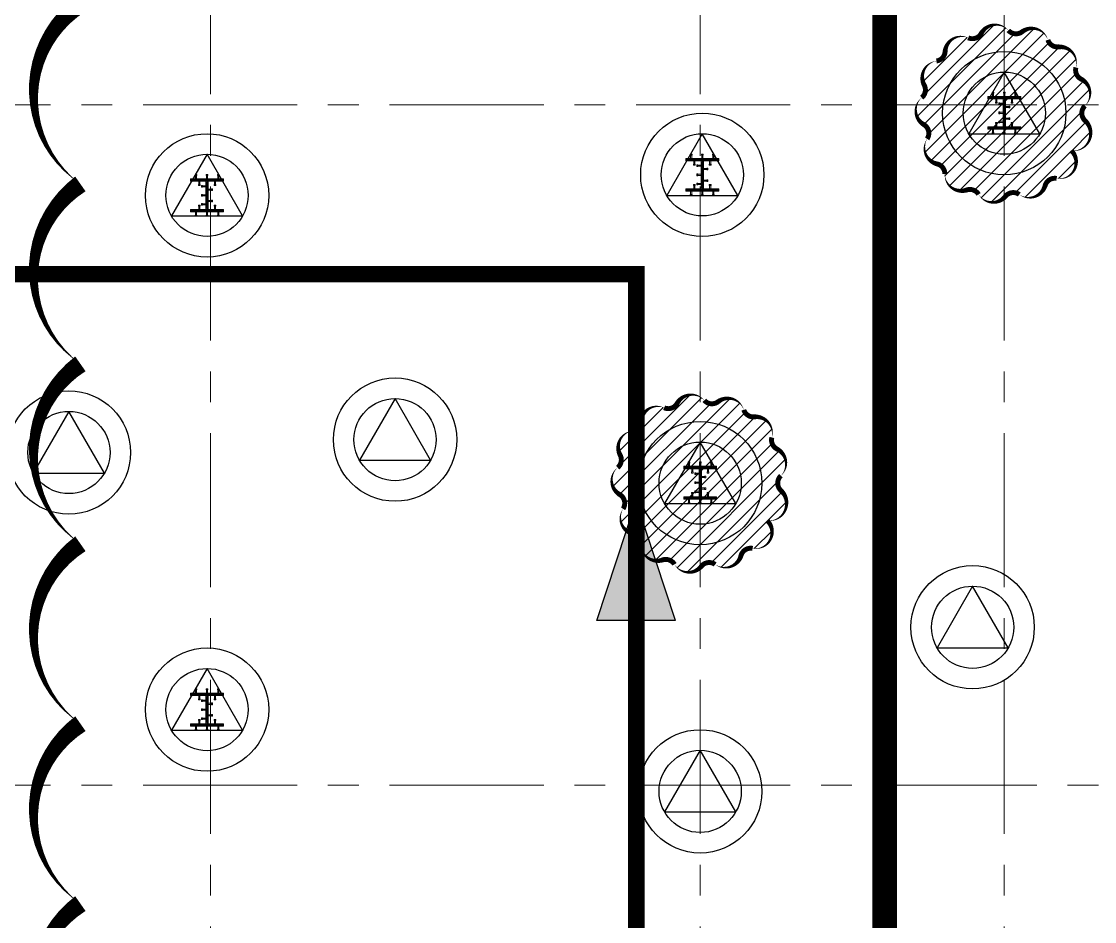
# Model space of a CAD drawing. Header units: millimetres. Extents: x -346728 to 1320345, y -537202 to -385966.
# Drawn here: x 369613 to 382669, y -434149 to -423201 of the extents above; entities that cross this region are included whole.
import ezdxf

# ---------------------------------------------------------------- set-up
doc = ezdxf.new("R2010")
doc.units = ezdxf.units.MM
doc.header["$LTSCALE"] = 100
doc.linetypes.add('HIDDEN', pattern=[9.524999999999999, 6.349999999999999, -3.174999999999999])
doc.linetypes.add('X1326_GLB$0$CENTER', pattern=[2, 1.25, -0.25, 0.25, -0.25])
for name, color, linetype, lineweight in [('A-giao thong', 8, 'Continuous', 15), ('KCMANH', 8, 'Continuous', 13), ('KINGPOST', 5, 'Continuous', 20), ('X1326_GLB$0$A-tim', 8, 'X1326_GLB$0$CENTER', 9)]:
    doc.layers.add(name, color=color, linetype=linetype, lineweight=lineweight)
for name, color, linetype in [('DM', 8, 'Continuous'), ('hach', 253, 'Continuous'), ('PL', 3, 'Continuous'), ('thep doc', 6, 'Continuous')]:
    doc.layers.add(name, color=color, linetype=linetype)
pattern_1 = [(44.99999999999996, (188543.3296231151, 11377564.43864295), (-8.980256121069152, 8.980256121069138), []), (135, (188543.3296231151, 11377564.43864295), (-8.980256121069152, -8.980256121069138), [])]

# ---------------------------------------------------------------- blocks, each defined once
blk = doc.blocks.new('LVL-KHUNGTEN')
blk.add_lwpolyline([(61072.91373489425, 41092.78793908656), (119123.5098692991, 41092.78793908656), (119123.5098692991, 61.8816838347775), (61072.91373489425, 61.8816838347775)], close=True)
blk = doc.blocks.new('KP50 TOI SAN L1')
at = {"ltscale": 0.1}
h = blk.add_hatch(color=3, dxfattribs=at)
h.dxf.hatch_style = 1
h.paths.add_polyline_path([(14.40000000000146, 171.2000000000116), (-14.39999999999418, 171.2000000000116), (-14.39999999999418, 142.3999999999905)])
h.paths.add_polyline_path([(-14.39999999999418, -142.3999999999687), (-14.39999999999418, -171.1999999999825), (14.40000000000146, -171.1999999999825)])
at = {"layer": 'KCMANH', "linetype": 'ByBlock'}
h = blk.add_hatch(dxfattribs=at)
h.set_pattern_fill('ANSI37', color=3, scale=4, style=0)
h.set_pattern_definition(pattern_1)
h.paths.add_polyline_path([(-200, 200.0000000000109), (-200, 171.2000000000116), (200, 171.2000000000116), (200, 200.0000000000109)])
h = blk.add_hatch(dxfattribs=at)
h.set_pattern_fill('ANSI37', color=3, scale=4, style=0)
h.set_pattern_definition([(44.99999999999996, (188728.9296231151, 11377564.43864295), (-8.980256121069152, 8.980256121069138), []), (135, (188728.9296231151, 11377564.43864295), (-8.980256121069152, -8.980256121069138), [])])
h.paths.add_polyline_path([(14.40000000000146, 171.2000000000116), (-14.39999999999418, 142.3999999999905), (-14.39999999999418, -142.3999999999687), (14.40000000000146, -171.1999999999825)])
h = blk.add_hatch(dxfattribs=at)
h.set_pattern_fill('ANSI37', color=3, scale=4, style=0)
h.set_pattern_definition(pattern_1)
h.paths.add_polyline_path([(-200, -171.1999999999825), (-200, -199.9999999999891), (200, -199.9999999999891), (200, -171.1999999999825)])
at = {"layer": 'KCMANH', "color": 3, "linetype": 'ByBlock'}
blk.add_line((-200, 200), (200, 200), dxfattribs=at)
at = {"layer": 'KCMANH', "linetype": 'ByBlock'}
for p, q in [((-125.1904738589728, 252.8000000000029), (-145.990473858983, 252.8000000000029)), ((-145.990473858983, 240), (-145.990473858983, 252.8000000000029)), ((-125.1904738589728, 240), (-145.990473858983, 240)), ((-141.9904738589757, 200), (-141.9904738589757, 240)), ((-129.1904738589801, 200), (-129.1904738589801, 240)), ((-125.1904738589728, 240), (-125.1904738589728, 252.8000000000029)), ((-85.19047385897284, 131.1999999999971), (-105.990473858983, 131.1999999999971)), ((-105.990473858983, 131.1999999999971), (-105.990473858983, 118.4000000000015)), ((-101.9904738589757, 171.1999999999971), (-101.9904738589757, 131.1999999999971)), ((-89.19047385898011, 171.1999999999971), (-89.19047385898011, 131.1999999999971)), ((-85.19047385897284, 131.1999999999971), (-85.19047385897284, 118.4000000000015)), ((-10.40000000000146, 252.8000000000029), (10.40000000000146, 252.8000000000029)), ((-10.40000000000146, 240), (-10.40000000000146, 252.8000000000029)), ((-10.40000000000146, 240), (10.40000000000146, 240)), ((-6.400000000001455, 200), (-6.400000000001455, 240)), ((6.400000000001455, 200), (6.400000000001455, 240)), ((10.40000000000146, 240), (10.40000000000146, 252.8000000000029)), ((85.19047385898011, 131.1999999999971), (105.990473858983, 131.1999999999971)), ((85.19047385898011, 131.1999999999971), (85.19047385898011, 118.4000000000015)), ((89.19047385898011, 171.1999999999971), (89.19047385898011, 131.1999999999971)), ((101.990473858983, 171.1999999999971), (101.990473858983, 131.1999999999971)), ((105.990473858983, 131.1999999999971), (105.990473858983, 118.4000000000015)), ((125.1904738589801, 252.8000000000029), (145.990473858983, 252.8000000000029)), ((125.1904738589801, 240), (125.1904738589801, 252.8000000000029)), ((125.1904738589801, 240), (145.990473858983, 240)), ((129.1904738589801, 200), (129.1904738589801, 240)), ((141.990473858983, 200), (141.990473858983, 240)), ((145.990473858983, 240), (145.990473858983, 252.8000000000029)), ((-85.19047385897284, 118.4000000000015), (-105.990473858983, 118.4000000000015)), ((-67.19999999999709, 99.5998938560515), (-67.19999999999709, 120.3998938560471)), ((-54.39999999999418, 120.3998938560471), (-67.19999999999709, 120.3998938560471)), ((-54.39999999999418, 99.5998938560515), (-67.19999999999709, 99.5998938560515)), ((-67.19999999999709, 10.40000000000146), (-67.19999999999709, -10.40000000000146)), ((-54.39999999999418, 10.40000000000146), (-67.19999999999709, 10.40000000000146)), ((-54.39999999999418, 99.5998938560515), (-54.39999999999418, 120.3998938560471)), ((-14.39999999999418, 116.3998938560471), (-54.39999999999418, 116.3998938560471)), ((-14.39999999999418, 103.5998938560515), (-54.39999999999418, 103.5998938560515)), ((-54.39999999999418, 10.40000000000146), (-54.39999999999418, -10.40000000000146)), ((-14.39999999999418, 6.400000000001455), (-54.39999999999418, 6.400000000001455)), ((14.40000000000146, 76.39989385604713), (54.40000000000146, 76.39989385604713)), ((14.40000000000146, 63.59989385605149), (54.40000000000146, 63.59989385605149)), ((54.40000000000146, 59.59989385605149), (54.40000000000146, 80.39989385604713)), ((54.40000000000146, 80.39989385604713), (67.20000000000437, 80.39989385604713)), ((54.40000000000146, 59.59989385605149), (67.20000000000437, 59.59989385605149)), ((67.20000000000437, 59.59989385605149), (67.20000000000437, 80.39989385604713)), ((85.19047385898011, 118.4000000000015), (105.990473858983, 118.4000000000015)), ((-85.19047385897284, -118.4000000000015), (-105.990473858983, -118.4000000000015)), ((-105.990473858983, -131.1999999999971), (-105.990473858983, -118.4000000000015)), ((-85.19047385897284, -131.1999999999971), (-85.19047385897284, -118.4000000000015)), ((-54.39999999999418, -10.40000000000146), (-67.19999999999709, -10.40000000000146)), ((-67.19999999999709, -99.5998938560515), (-67.19999999999709, -120.3998938560471)), ((-54.39999999999418, -99.5998938560515), (-67.19999999999709, -99.5998938560515)), ((-54.39999999999418, -120.3998938560471), (-67.19999999999709, -120.3998938560471)), ((-14.39999999999418, -6.400000000001455), (-54.39999999999418, -6.400000000001455)), ((-54.39999999999418, -99.5998938560515), (-54.39999999999418, -120.3998938560471)), ((-14.39999999999418, -103.5998938560515), (-54.39999999999418, -103.5998938560515)), ((-14.39999999999418, -116.3998938560471), (-54.39999999999418, -116.3998938560471)), ((14.40000000000146, -63.59989385605149), (54.40000000000146, -63.59989385605149)), ((14.40000000000146, -76.39989385604713), (54.40000000000146, -76.39989385604713)), ((54.40000000000146, -59.59989385605149), (54.40000000000146, -80.39989385604713)), ((54.40000000000146, -59.59989385605149), (67.20000000000437, -59.59989385605149)), ((54.40000000000146, -80.39989385604713), (67.20000000000437, -80.39989385604713)), ((67.20000000000437, -59.59989385605149), (67.20000000000437, -80.39989385604713)), ((85.19047385898011, -118.4000000000015), (105.990473858983, -118.4000000000015)), ((85.19047385898011, -131.1999999999971), (85.19047385898011, -118.4000000000015)), ((105.990473858983, -131.1999999999971), (105.990473858983, -118.4000000000015)), ((-125.1904738589728, -240), (-145.990473858983, -240)), ((-145.990473858983, -240), (-145.990473858983, -252.8000000000029)), ((-125.1904738589728, -252.8000000000029), (-145.990473858983, -252.8000000000029)), ((-141.9904738589757, -200), (-141.9904738589757, -240)), ((-129.1904738589801, -200), (-129.1904738589801, -240)), ((-125.1904738589728, -240), (-125.1904738589728, -252.8000000000029)), ((-85.19047385897284, -131.1999999999971), (-105.990473858983, -131.1999999999971)), ((-101.9904738589757, -171.1999999999971), (-101.9904738589757, -131.1999999999971)), ((-89.19047385898011, -171.1999999999971), (-89.19047385898011, -131.1999999999971)), ((-10.40000000000146, -240), (10.40000000000146, -240)), ((-10.40000000000146, -240), (-10.40000000000146, -252.8000000000029)), ((-10.40000000000146, -252.8000000000029), (10.40000000000146, -252.8000000000029)), ((-6.400000000001455, -200), (-6.400000000001455, -240)), ((6.400000000001455, -200), (6.400000000001455, -240)), ((10.40000000000146, -240), (10.40000000000146, -252.8000000000029)), ((85.19047385898011, -131.1999999999971), (105.990473858983, -131.1999999999971)), ((89.19047385898011, -171.1999999999971), (89.19047385898011, -131.1999999999971)), ((101.990473858983, -171.1999999999971), (101.990473858983, -131.1999999999971)), ((125.1904738589801, -240), (145.990473858983, -240)), ((125.1904738589801, -240), (125.1904738589801, -252.8000000000029)), ((125.1904738589801, -252.8000000000029), (145.990473858983, -252.8000000000029)), ((129.1904738589801, -200), (129.1904738589801, -240)), ((141.990473858983, -200), (141.990473858983, -240)), ((145.990473858983, -240), (145.990473858983, -252.8000000000029))]:
    blk.add_line(p, q, dxfattribs=at)
at = {"layer": 'KINGPOST', "color": 3, "linetype": 'ByBlock'}
for p, q in [((-200, 171.1999999999971), (-200, 200)), ((-200, 171.1999999999971), (200, 171.1999999999971)), ((-14.39999999999418, 171.1999999999971), (-14.39999999999418, -171.1999999999971)), ((-14.39999999997235, 142.4000000000015), (14.40000000000146, 171.1999999999971)), ((14.40000000000146, 171.1999999999971), (14.40000000000146, -171.1999999999971)), ((200, 171.1999999999971), (200, 200)), ((-200, -171.1999999999971), (200, -171.1999999999971)), ((-200, -171.1999999999971), (-200, -200)), ((-200, -200), (200, -200)), ((-14.39999999997235, -142.4000000000015), (14.40000000000146, -171.1999999999971)), ((200, -171.1999999999971), (200, -200))]:
    blk.add_line(p, q, dxfattribs=at)
at = {"layer": 'KINGPOST', "color": 6, "linetype": 'ByBlock'}
blk.add_lwpolyline([(-14.39999999999418, 0), (14.40000000000146, 0)], dxfattribs=at)
blk = doc.blocks.new('B1 Kingpost Layout Plan1')
at = {"layer": 'KCMANH', "linetype": 'ByBlock'}
for p in [(10974.95980280591, -9546.2636880785, -1.993271325773094e-07), (7300.764323816811, -10300.6327883808, 2.615106281863907e-07), (1274.929612178048, -10550.44144182537, -6.815117371388107e-08), (7274.959802806145, -14046.36625096796, -5.029146450397093e-07), (1274.899350005379, -16805.5440047148, -4.281977946474776e-08)]:
    blk.add_blockref('KP50 TOI SAN L1', p, dxfattribs=at)

msp = doc.modelspace()

# ---------------------------------------------------------------- hatches: boundary and pattern name
at = {"ltscale": 0.1}
h = msp.add_hatch(color=3, dxfattribs=at)
h.dxf.hatch_style = 1
h.paths.add_polyline_path([(381585.7083780775, -424145.2043332195), (381556.9083780773, -424145.2043332195), (381556.9083780773, -424174.0043332195)])
h.paths.add_polyline_path([(381556.9083780773, -424458.8043332195), (381556.9083780773, -424487.6043332195), (381585.7083780775, -424487.6043332195)])
h = msp.add_hatch(color=3, dxfattribs=at)
h.dxf.hatch_style = 1
h.paths.add_polyline_path([(377885.7083780775, -428645.306896109), (377856.9083780777, -428645.306896109), (377856.9083780777, -428674.106896109)])
h.paths.add_polyline_path([(377856.9083780777, -428958.9068961089), (377856.9083780777, -428987.706896109), (377885.7083780775, -428987.706896109)])
at = {"layer": 'A-giao thong', "transparency": 33554572}
h = msp.add_hatch(dxfattribs=at)
h.set_pattern_fill('ANSI31', color=256, scale=1000)
h.set_pattern_definition([(45, (343222.3429890643, -521573.0458316434), (-88.38834764831843, 88.38834764831844), [])])
edge = h.paths.add_edge_path()
edge.add_arc((382416.4195544397, -424080.7105831708), 200.091326396924, 313.1890045741997, 423.1890044747136)
edge.add_arc((382562.2286230757, -423792.1952821822), 123.1753799015254, 165.3246326879942, 243.18900447470742, ccw=False)
edge.add_arc((382249.2669136832, -423710.2351077984), 200.3404647350627, 345.3246326879935, 455.3246325885028)
edge.add_arc((382219.2450766075, -423388.1152682518), 123.1753799015117, 197.4523541326421, 275.32463258850305, ccw=False)
edge.add_arc((381910.7081279704, -423485.1145893396), 200.2499081724988, 17.45235413264597, 127.4523540331561)
edge.add_arc((381714.0327307745, -423228.360416825), 123.1753799015265, 221.3374224332373, 307.4523540331534, ccw=False)
edge.add_arc((381468.9866681826, -423443.9223833606), 203.1902650560175, 41.33742243323479, 151.337422333742)
edge.add_arc((381182.6139897297, -423287.380940783), 123.1753799015094, 245.97207067360318, 331.33742233374693, ccw=False)
edge.add_arc((381050.9161757832, -423582.7914464297), 200.261910843809, 65.97207067360544, 175.9720705741139)
edge.add_arc((380728.2777983621, -423560.0723254115), 123.1753799015126, 278.0994113494279, 355.97207057411634, ccw=False)
edge.add_arc((380773.8576741508, -423880.3568143931), 200.3361020571378, 98.09941134942484, 208.0994112499362)
edge.add_arc((380488.477938688, -424032.7316336589), 123.175379901518, -50.51419146834911, 28.099411249937475, ccw=False)
edge.add_arc((380694.3965587409, -424282.6569931941), 200.6535308265784, 129.4858085316449, 239.4858084321514)
edge.add_arc((380529.9718580978, -424561.6367079437), 123.1753799015154, -33.38585266077672, 59.48580843215609, ccw=False)
edge.add_arc((380799.910027064, -424739.5325194588), 200.1101515091129, 146.6141473392238, 256.6141472397279)
edge.add_arc((380725.0669364073, -425054.0353757263), 123.1753799015155, -1.2513417107547866, 76.61414723972922, ccw=False)
edge.add_arc((381048.5092010811, -425061.1004887927), 200.3440389897893, 178.7486582892484, 288.7486581897573)
edge.add_arc((381152.4939356566, -425367.4532093208), 123.1753799015132, 30.876836025434216, 108.7486581897549, ccw=False)
edge.add_arc((381430.0700261887, -425201.479725926), 200.2371789537907, 210.876836025434, 320.876835925943)
edge.add_arc((381680.9706976943, -425405.5496557623), 123.1753799015087, 54.01226688685409, 140.8768359259447, ccw=False)
edge.add_arc((381872.7139795514, -425141.5188128576), 203.1339398279393, 234.0122668868539, 344.0122667873574)
edge.add_arc((382186.4018788753, -425231.3946937161), 123.1753799015273, 79.39644157920287, 164.0122667873614, ccw=False)
edge.add_arc((382245.9204233313, -424913.4693676278), 200.2731787634664, 259.3964415791925, 404.1286010454199)
edge.add_arc((382410.8007968348, -424563.1026500672), 211.9778768860564, 264.279643978025, 407.3982272340489)
edge.add_arc((382637.6656156185, -424316.4043332234), 123.175379901495, 133.189004574196, 227.3982272340362, ccw=False)
h = msp.add_hatch(dxfattribs=at)
h.set_pattern_fill('ANSI31', color=256, scale=1000)
h.set_pattern_definition([(45, (339522.3429890646, -526073.1483945329), (-88.38834764831843, 88.38834764831844), [])])
edge = h.paths.add_edge_path()
edge.add_arc((378716.4195544399, -428580.8131460602), 200.091326396924, 313.1890045741997, 423.1890044747136)
edge.add_arc((378862.2286230759, -428292.2978450716), 123.1753799015254, 165.3246326879942, 243.18900447470742, ccw=False)
edge.add_arc((378549.2669136832, -428210.3376706878), 200.3404647350627, 345.3246326879935, 455.3246325885028)
edge.add_arc((378519.2450766075, -427888.2178311413), 123.1753799015117, 197.4523541326421, 275.32463258850305, ccw=False)
edge.add_arc((378210.7081279704, -427985.2171522291), 200.2499081724988, 17.45235413264597, 127.4523540331561)
edge.add_arc((378014.0327307748, -427728.4629797145), 123.1753799015265, 221.3374224332373, 307.4523540331534, ccw=False)
edge.add_arc((377768.9866681826, -427944.0249462501), 203.1902650560175, 41.33742243323479, 151.337422333742)
edge.add_arc((377482.61398973, -427787.4835036725), 123.1753799015094, 245.97207067360318, 331.33742233374693, ccw=False)
edge.add_arc((377350.9161757834, -428082.8940093191), 200.261910843809, 65.97207067360544, 175.9720705741139)
edge.add_arc((377028.2777983626, -428060.174888301), 123.1753799015126, 278.0994113494279, 355.97207057411634, ccw=False)
edge.add_arc((377073.857674151, -428380.4593772825), 200.3361020571378, 98.09941134942484, 208.0994112499362)
edge.add_arc((376788.4779386882, -428532.8341965483), 123.175379901518, -50.51419146834911, 28.099411249937475, ccw=False)
edge.add_arc((376994.3965587412, -428782.7595560836), 200.6535308265784, 129.4858085316449, 239.4858084321514)
edge.add_arc((376829.9718580982, -429061.7392708332), 123.1753799015154, -33.38585266077672, 59.48580843215609, ccw=False)
edge.add_arc((377099.9100270644, -429239.6350823482), 200.1101515091129, 146.6141473392238, 256.6141472397279)
edge.add_arc((377025.0669364078, -429554.1379386157), 123.1753799015155, -1.2513417107547866, 76.61414723972922, ccw=False)
edge.add_arc((377348.5092010811, -429561.2030516822), 200.3440389897893, 178.7486582892484, 288.7486581897573)
edge.add_arc((377452.4939356568, -429867.5557722103), 123.1753799015132, 30.876836025434216, 108.7486581897549, ccw=False)
edge.add_arc((377730.0700261891, -429701.5822888154), 200.2371789537907, 210.876836025434, 320.876835925943)
edge.add_arc((377980.9706976945, -429905.6522186518), 123.1753799015087, 54.01226688685409, 140.8768359259447, ccw=False)
edge.add_arc((378172.7139795516, -429641.6213757471), 203.1339398279393, 234.0122668868539, 344.0122667873574)
edge.add_arc((378486.4018788755, -429731.4972566055), 123.1753799015273, 79.39644157920287, 164.0122667873614, ccw=False)
edge.add_arc((378545.9204233313, -429413.5719305173), 200.2731787634664, 259.3964415791925, 404.1286010454199)
edge.add_arc((378710.8007968353, -429063.2052129566), 211.9778768860564, 264.279643978025, 407.3982272340489)
edge.add_arc((378937.6656156188, -428816.5068961128), 123.175379901495, 133.189004574196, 227.3982272340362, ccw=False)
at = {"layer": 'hach'}
h = msp.add_hatch(dxfattribs=at)
h.set_pattern_fill('ANSI31', color=256, scale=70)
h.set_pattern_definition([(45, (342151.2213262877, -508591.2227448209), (-157.1544821187101, 157.1544821187102), [])])
h.paths.add_polyline_path([(362433.3801022533, -410142.157258469), (348853.8926203205, -428107.5122169152), (376146.7434840773, -501359.0065796374), (382446.7504393198, -503970.9423327898), (458369.0723871468, -469396.5978761645), (462927.8694431226, -462329.4458765544), (462919.8279490094, -415142.6860857411), (457917.8110400178, -410142.1572584765)])
h.paths.add_polyline_path([(363030.572598144, -411342.1571560285), (350208.3245424145, -428305.7014718884), (377088.8498291909, -500450.5520168371), (382424.3063307689, -502662.5923677236), (457551.450776385, -468450.3646135417), (461727.809133747, -461976.0778765109), (461719.6650677317, -415639.3961758266), (457420.8592675527, -411342.1571560359)], flags=16)
h = msp.add_hatch(dxfattribs=at)
h.set_pattern_fill('AR-CONC', color=256, scale=4)
h.set_pattern_definition([(49.99999999999999, (342151.2213262877, -508591.2227448209), (728.738675984016, -63.75634215561234), [76.2, -838.2]), (355, (342151.2213262877, -508591.2227448209), (-140.9736856998774, 764.2273809561406), [60.96, -670.56233668]), (100.4514446999999, (342211.9493542878, -508596.5357588209), (587.7649883614131, 700.4710076487804), [64.76003519999986, -712.3609783999989]), (46.18420000000002, (342151.2213262877, -508388.022744821), (1084.31616356852, -168.1693117309086), [114.2999999999996, -1257.299999999994]), (96.63555760999992, (342241.5809262877, -508402.0367448209), (949.616536206012, 989.7044983908861), [97.14009256, -1068.54243264]), (351.1841511700001, (342151.2213262877, -508388.022744821), (949.6165362599081, 989.7044983421306), [91.43986828, -1005.83892768]), (21, (342252.8213262878, -508438.822744821), (606.4575650765299, -409.0607927483504), [76.2, -838.2]), (326.0000000000001, (342252.8213262878, -508438.822744821), (247.2081133905883, 736.7518644892771), [60.96, -670.56]), (71.45144499999999, (342303.3594566878, -508472.911144421), (853.6656771148646, 327.691075543621), [64.7600352, -712.3597503999999]), (37.50000000000001, (342151.2213262877, -508591.2227448209), (12.35441300236727, 338.2201554926124), [0, -662.432, 0, -680.72, 0, -673.1]), (7.499999999999999, (342151.2213262877, -508591.2227448209), (267.278650041223, 400.722299272478), [0, -388.112, 0, -647.192, 0, -256.54]), (327.5, (341924.6533262877, -508591.2227448209), (542.3623806674856, -22.91497597069377), [0, -254, 0, -792.48, 0, -1051.56]), (317.5, (341823.0533262876, -508591.2227448209), (592.5167255440722, 101.7059641333321), [0, -330.2, 0, -526.288, 0, -746.76])])
h.paths.add_polyline_path([(362433.3801022533, -410142.157258469), (348853.8926203205, -428107.5122169152), (376146.7434840773, -501359.0065796374), (382446.7504393198, -503970.9423327898), (458369.0723871468, -469396.5978761645), (462927.8694431226, -462329.4458765544), (462919.8279490094, -415142.6860857411), (457917.8110400178, -410142.1572584765)])
h.paths.add_polyline_path([(363030.572598144, -411342.1571560285), (350208.3245424145, -428305.7014718884), (377088.8498291909, -500450.5520168371), (382424.3063307689, -502662.5923677236), (457551.450776385, -468450.3646135417), (461727.809133747, -461976.0778765109), (461719.6650677317, -415639.3961758266), (457420.8592675527, -411342.1571560359)], flags=16)
at = {"layer": 'thep doc'}
h = msp.add_hatch(dxfattribs=at)
h.set_pattern_fill('ANSI31', color=256, angle=180)
h.set_pattern_definition([(225, (559706.9354758172, -771858.7452090356), (0.08838834764831843, -0.08838834764831846), [])])
h.paths.add_polyline_path([(376615.6236989202, -430487.8819001174), (377094.2312141449, -430487.8819001174), (377094.2312141449, -429034.5823056301)])
h.paths.add_polyline_path([(377094.2312141449, -430487.8819001174), (377572.8387293696, -430487.8819001174), (377094.2312141449, -429034.5823056301)])

# ---------------------------------------------------------------- linework, layer by layer
at = {"elevation": -1404.949430587001}
msp.add_lwpolyline([(370329.8881011515, -436119.6791941745, 0, 218.8510542577968, -0.52056705), (370329.8881011515, -433931.1686515965, 0, 218.8510542577968, -0.52056705), (370329.8881011515, -431742.6581090186, 0, 218.8510542577968, -0.52056705), (370329.8881011515, -429554.1475664406, 0, 218.8510542577968, -0.52056705), (370329.8881011515, -427365.6370238626, 0, 218.8510542577968, -0.52056705), (370329.8881011515, -425177.1264812846, 0, 218.8510542577968, -0.52056705), (370329.8881011515, -422988.6159387067, 0, 218.8510542577968, -0.52056705), (370329.8881011515, -420800.1053961287, 0, 218.8510542577968, -0.52056705), (370329.8881011515, -418611.5948535507, 0, 218.8510542577968, -0.52056705), (370329.8881011515, -416423.0843109727, 0, 218.8510542577968, -0.52056705), (370329.8881011515, -414544.0266921301, 0, 218.8510542577968, -0.52056705), (372518.3986437296, -414544.0266921301, 0, 218.8510542577968, -0.52056705), (374706.9091863074, -414544.0266921301, 0, 218.8510542577968, -0.52056705), (376895.4197288855, -414544.0266921301, 0, 218.8510542577968, -0.52056705), (379083.9302714635, -414544.0266921301, 0, 218.8510542577968, -0.52056705), (381272.4408140414, -414544.0266921301, 0, 218.8510542577968, -0.52056705), (383460.9513566194, -414544.0266921301, 0, 218.8510542577968, -0.52056705), (385649.4618991973, -414544.0266921301, 0, 218.8510542577968, -0.52056705), (387837.9724417753, -414544.0266921301, 0, 218.8510542577968, -0.52056705), (390026.4829843534, -414544.0266921301, 0, 218.8510542577968, -0.52056705), (392214.9935269312, -414544.0266921301, 0, 218.8510542577968, -0.52056705), (394403.5040695093, -414544.0266921301, 0, 218.8510542577968, -0.52056705), (396592.0146120871, -414544.0266921301, 0, 218.8510542577968, -0.52056705)], format="xyseb", dxfattribs=at)
at = {"color": 5}
for points, elevation in [([(382553.3634988014, -424226.5971658365, 0, 60, 0.5205670500000068), (382506.6705124742, -423902.1292194367, 60, 60, -0.3534527118638525), (382443.0716232313, -423760.9897762266, 0, 60, 0.5205670500000036), (382230.6755868851, -423510.75913336, 60, 60, -0.3534915216528338), (382101.7398682535, -423425.0571174694, 0, 60, 0.52056705), (381788.9358619154, -423326.144337585, 60, 60, -0.3944898867801987), (381621.5486034789, -423309.7167958759, 0, 60, 0.5205670499999941), (381290.6954131481, -423346.4620725067, 60, 60, -0.3907150967676189), (381132.4592032247, -423399.8828145653, 0, 60, 0.5205670499999991), (380851.1489262339, -423568.7245014051, 60, 60, -0.3534933906758924), (380745.6321082684, -423682.019043865, 0, 60, 0.5205670500000176), (380597.1348466869, -423974.7156827663, 60, 60, -0.3571345252974193), (380566.8035711856, -424127.7961880822, 0, 60, 0.520567049999982), (380592.5143745193, -424455.5206966468, 60, 60, -0.4289707164981073), (380632.8213000983, -424629.4169889562, 0, 60, 0.5205670499999676), (380753.5829856238, -424934.2062926497, 60, 60, -0.3534581953911722), (380848.2129409467, -425056.7253162219, 0, 60, 0.5205670499999923), (381112.9032389708, -425250.8138036733, 60, 60, -0.3534892819256612), (381258.2119712327, -425304.2403058297, 0, 60, 0.5205670500000038), (381585.4123012003, -425327.8272839935, 60, 60, -0.3982747208827367), (381753.3500327557, -425305.8831816099, 0, 60, 0.5205670499999902), (382067.9908380819, -425197.4683082303, 60, 60, -0.3869502103842332), (382209.0676757326, -425110.322666118, 0, 60, 0.7314348883771284), (382389.6722694371, -424774.0249239482, 0, 60, 0.7206828507104402), (382554.2883555918, -424407.0707918744, 60, 60, -0.435898308053293)], -2718.252243127662), ([(378853.3634988019, -428726.6997287259, 0, 60, 0.5205670500000068), (378806.6705124742, -428402.2317823261, 60, 60, -0.3534527118638525), (378743.0716232313, -428261.0923391161, 0, 60, 0.5205670500000036), (378530.6755868854, -428010.8616962495, 60, 60, -0.3534915216528338), (378401.7398682538, -427925.1596803588, 0, 60, 0.52056705), (378088.9358619156, -427826.2469004744, 60, 60, -0.3944898867801987), (377921.5486034793, -427809.8193587653, 0, 60, 0.5205670499999941), (377590.6954131481, -427846.5646353962, 60, 60, -0.3907150967676189), (377432.4592032252, -427899.9853774548, 0, 60, 0.5205670499999991), (377151.1489262342, -428068.8270642946, 60, 60, -0.3534933906758924), (377045.6321082689, -428182.1216067544, 0, 60, 0.5205670500000176), (376897.1348466874, -428474.8182456557, 60, 60, -0.3571345252974193), (376866.8035711861, -428627.8987509717, 0, 60, 0.520567049999982), (376892.5143745193, -428955.6232595362, 60, 60, -0.4289707164981073), (376932.8213000983, -429129.5195518456, 0, 60, 0.5205670499999676), (377053.582985624, -429434.3088555392, 60, 60, -0.3534581953911722), (377148.212940947, -429556.8278791114, 0, 60, 0.5205670499999923), (377412.9032389708, -429750.9163665628, 60, 60, -0.3534892819256612), (377558.2119712332, -429804.3428687191, 0, 60, 0.5205670500000038), (377885.4123012005, -429827.9298468829, 60, 60, -0.3982747208827367), (378053.3500327557, -429805.9857444994, 0, 60, 0.5205670499999902), (378367.9908380821, -429697.5708711198, 60, 60, -0.3869502103842332), (378509.0676757331, -429610.4252290075, 0, 60, 0.7314348883771284), (378689.6722694375, -429274.1274868376, 0, 60, 0.7206828507104402), (378854.2883555922, -428907.1733547639, 60, 60, -0.435898308053293)], -2718.25224343125)]:
    msp.add_lwpolyline(points, format="xyseb", close=True, dxfattribs=dict(at, elevation=elevation))
at = {"layer": 'DM', "color": 7, "linetype": 'HIDDEN', "const_width": 300, "elevation": -1404.949429695944}
msp.add_lwpolyline([(380116.7416495119, -415541.4810572591), (380116.7416495119, -448749.1759507127)], dxfattribs=at)
at = {"layer": 'PL'}
for points, elevation in [([(381138.2956761849, -424566.4043332196), (382004.3210799692, -424566.4043332196), (381571.3083780772, -423816.4043332196)], -1404.949430396677), ([(381138.2957477286, -424566.4044356576), (382004.321151513, -424566.4044356576), (381571.3084496209, -423816.4044356576)], -1404.949430405944), ([(377464.1001256523, -425316.595679775), (378330.1255294367, -425316.595679775), (377897.1128275446, -424566.595679775)], -1404.949430396677), ([(377464.1001971961, -425316.595782213), (378330.1256009802, -425316.595782213), (377897.1128990881, -424566.595782213)], -1404.949430405944), ([(371438.2351518409, -425566.4043332196), (372304.2605556255, -425566.4043332196), (371871.2478537332, -424816.4043332196)], -1404.949430726339), ([(371438.2352233846, -425566.4044356576), (372304.2606271692, -425566.4044356576), (371871.2479252769, -424816.4044356576)], -1404.949430735606), ([(373725.7382848049, -428537.9072217728), (374591.7636885893, -428537.9072217728), (374158.7509866972, -427787.9072217728)], -1404.949430726339), ([(373725.7383563487, -428537.9073242108), (374591.763760133, -428537.9073242108), (374158.7510582409, -427787.9073242108)], -1404.949430735606), ([(369757.2742964521, -428693.9556146644), (370623.2997002367, -428693.9556146644), (370190.2869983444, -427943.9556146644)], -1404.949430701008), ([(369757.2743679959, -428693.9557171023), (370623.2997717802, -428693.9557171023), (370190.2870698879, -427943.9557171023)], -1404.949430710275), ([(377438.2956761851, -429066.506896109), (378304.3210799695, -429066.506896109), (377871.3083780774, -428316.506896109)], -1404.949430700265), ([(377438.2957477288, -429066.506998547), (378304.3211515132, -429066.506998547), (377871.3084496209, -428316.506998547)], -1404.949430709532), ([(380753.1800942363, -430819.8013080549), (381619.2054980209, -430819.8013080549), (381186.1927961286, -430069.8013080549)], -1404.949430430545), ([(380753.1801657801, -430819.801410493), (381619.2055695644, -430819.801410493), (381186.1928676721, -430069.801410493)], -1404.949430439812), ([(371438.2351518409, -431821.506896109), (372304.2605556253, -431821.506896109), (371871.2478537332, -431071.506896109)], -1404.949430701008), ([(371438.2352233846, -431821.506998547), (372304.2606271688, -431821.506998547), (371871.2479252767, -431071.506998547)], -1404.949430710275), ([(377438.2956761851, -432816.506896109), (378304.3210799695, -432816.506896109), (377871.3083780774, -432066.506896109)], -1404.949430700265), ([(377438.2957477288, -432816.506998547), (378304.3211515132, -432816.506998547), (377871.3084496209, -432066.506998547)], -1404.949430709532)]:
    msp.add_lwpolyline(points, close=True, dxfattribs=dict(at, elevation=elevation))
for centre, radius in [((381571.3083780772, -424316.4043332196, -1404.949430396677), 750), ((381571.3084496209, -424316.4044356576, -1404.949430405944), 750), ((381571.3083780772, -424316.4043332196, -1404.949430396677), 500), ((381571.3084496209, -424316.4044356576, -1404.949430405944), 500), ((377897.1128275446, -425066.595679775, -1404.949430396677), 750), ((377897.1128990881, -425066.595782213, -1404.949430405944), 750), ((371871.2478537332, -425316.4043332196, -1404.949430726339), 750), ((371871.2479252769, -425316.4044356576, -1404.949430735606), 750), ((377897.1128275446, -425066.595679775, -1404.949430396677), 500), ((377897.1128990881, -425066.595782213, -1404.949430405944), 500), ((371871.2478537332, -425316.4043332196, -1404.949430726339), 500), ((371871.2479252769, -425316.4044356576, -1404.949430735606), 500), ((374158.7509866972, -428287.9072217728, -1404.949430726339), 750), ((374158.7510582409, -428287.9073242108, -1404.949430735606), 750), ((370190.2869983444, -428443.9556146644, -1404.949430701008), 750), ((370190.2870698879, -428443.9557171023, -1404.949430710275), 750), ((374158.7509866972, -428287.9072217728, -1404.949430726339), 500), ((374158.7510582409, -428287.9073242108, -1404.949430735606), 500), ((370190.2869983444, -428443.9556146644, -1404.949430701008), 500), ((370190.2870698879, -428443.9557171023, -1404.949430710275), 500), ((377871.3083780774, -428816.506896109, -1404.949430700265), 750), ((377871.3084496209, -428816.506998547, -1404.949430709532), 750), ((377871.3083780774, -428816.506896109, -1404.949430700265), 500), ((377871.3084496209, -428816.506998547, -1404.949430709532), 500), ((381186.1927961286, -430569.8013080549, -1404.949430430545), 750), ((381186.1928676721, -430569.801410493, -1404.949430439812), 750), ((381186.1927961286, -430569.8013080549, -1404.949430430545), 500), ((381186.1928676721, -430569.801410493, -1404.949430439812), 500), ((371871.2478537332, -431571.506896109, -1404.949430701008), 750), ((371871.2479252767, -431571.506998547, -1404.949430710275), 750), ((371871.2478537332, -431571.506896109, -1404.949430701008), 500), ((371871.2479252767, -431571.506998547, -1404.949430710275), 500), ((377871.3083780774, -432566.506896109, -1404.949430700265), 750), ((377871.3084496209, -432566.506998547, -1404.949430709532), 750), ((377871.3083780774, -432566.506896109, -1404.949430700265), 500), ((377871.3084496209, -432566.506998547, -1404.949430709532), 500)]:
    msp.add_circle(centre, radius, dxfattribs=at)
at = {"layer": 'thep doc'}
msp.add_line((377572.8387293696, -430487.8819001174, -1404.949431116006), (376615.6236989202, -430487.8819001174, -1404.949431116006), dxfattribs=at)
at = {"layer": 'thep doc', "const_width": 200, "elevation": -1404.949431116006}
msp.add_lwpolyline([(377870.925470065, -445385.5533914961), (359535.294696626, -445385.5533914961), (359535.294696626, -434700.8702641033), (377094.2312141449, -434700.8702641033), (377094.2312141449, -426274.8935361315), (359550.5094662622, -426274.8935361315), (359550.5094662622, -417075.1343934623), (376540.831998307, -417075.1343934623)], dxfattribs=at)
at = {"layer": 'thep doc', "elevation": -1404.949431116006}
for points in [[(376615.6236989202, -430487.8819001174), (377094.2312141449, -429034.5823056301)], [(377572.8387293696, -430487.8819001174), (377094.2312141449, -429034.5823056301)]]:
    msp.add_lwpolyline(points, dxfattribs=at)
at = {"layer": 'X1326_GLB$0$A-tim', "ltscale": 15}
for p, q in [((371911.2780443612, -398208.6109563511, -1404.949430825737), (371911.2780443624, -512162.695561827, -1404.949430831044)), ((377871.2780443612, -398208.6109563511, -1404.949430861607), (377871.2780443621, -512162.695561827, -1404.9494313261)), ((381571.2780443612, -398208.6109563511, -1404.949430403158), (381571.2780443621, -512162.695561827, -1404.94943086765)), ((341092.1169962919, -424216.4042307787, -1404.949430906714), (475778.665428832, -424216.4042307789, -1404.949430916082)), ((341092.1169962919, -432491.5067936682, -1404.949430901807), (475778.665428832, -432491.5067936683, -1404.949430911175))]:
    msp.add_line(p, q, dxfattribs=at)

# ---------------------------------------------------------------- block references
at = {"extrusion": (0.005970236709927127, -2.28885336656151e-18, 0.9999821779780016), "xscale": 3.385207865094198, "yscale": 3.385207865094198, "zscale": 3.385207865094198}
msp.add_blockref('LVL-KHUNGTEN', (112985.2448162852, -525073.6189301613, 1027.739435108575), dxfattribs=at)
msp.add_blockref('B1 Kingpost Layout Plan1', (370596.3485037279, -414765.9628913942, -1404.949430139306))

doc.saveas('drawing.dxf')
